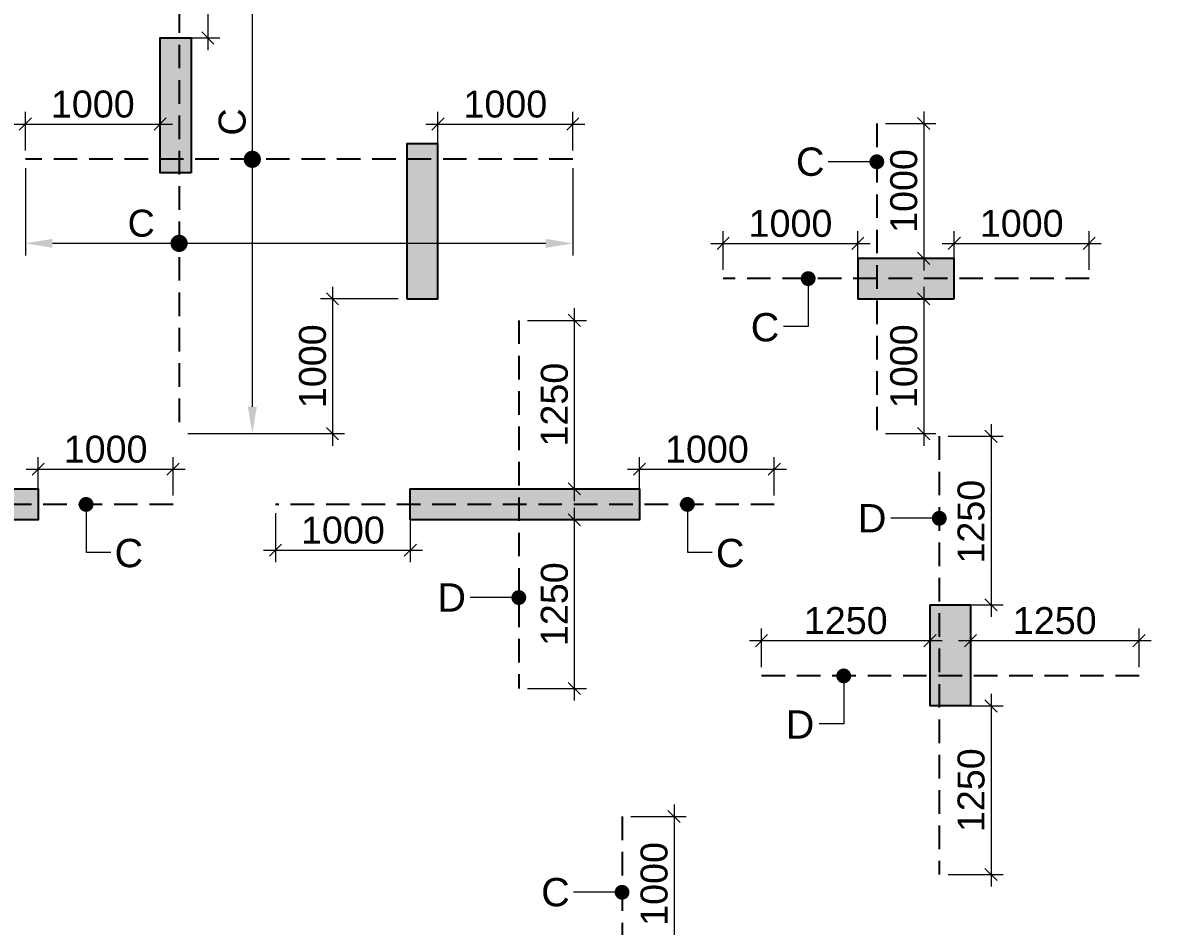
# Model space of a CAD drawing. Header units: millimetres. Extents: x 1123469 to 1883119, y -126924 to 196924.
# Drawn here: x 1520825 to 1529276, y 144511 to 151212 of the extents above; entities that cross this region are included whole.
import ezdxf

# ---------------------------------------------------------------- set-up
doc = ezdxf.new("R2010")
doc.units = ezdxf.units.MM
doc.header["$LTSCALE"] = 500
doc.header["$MEASUREMENT"] = 0
doc.header["$PDMODE"] = 34
doc.linetypes.add('CONTINOUS', pattern=[0])
doc.linetypes.add('HIDDEN', pattern=[0.375, 0.25, -0.125])
doc.layers.get('Defpoints').update_dxf_attribs({"lineweight": 0})
for name, color, linetype, lineweight in [('ARWO', 1, 'Continuous', 18), ('CUT OUT', 1, 'Continuous', 13), ('dim-M', 1, 'Continuous', 15), ('S - SUNK', 251, 'Continuous', 0), ('TOWER COL HATCH', 253, 'Continuous', 20)]:
    doc.layers.add(name, color=color, linetype=linetype, lineweight=lineweight)
for name, color, linetype in [('COL. DIM', 3, 'Continuous'), ('reinf.', 4, 'Continuous'), ('TEXT 1', 1, 'Continuous'), ('TOWER AREA COLUMN.', 6, 'Continuous')]:
    doc.layers.add(name, color=color, linetype=linetype)
doc.styles.add('3mm', font='arial.ttf')
doc.dimstyles.new('PARAMVEER', dxfattribs={"dimtxt": 200, "dimasz": 100, "dimexe": 0, "dimexo": 25, "dimgap": 10, "dimtad": 1, "dimdec": 0, "dimrnd": 5, "dimzin": 0, "dimdsep": 46, "dimtxsty": '3mm', "dimblk": 'OBLIQUE', "dimcen": 0.09, "dimdle": 75, "dimclrd": 1, "dimclre": 1, "dimclrt": 3, "dimadec": 0, "dimazin": 0, "dimtfac": 1, "dimtdec": 0, "dimtmove": 1, "dimatfit": 3, "dimfxl": 100, "dimtolj": 1, "dimtzin": 0, "dimlwd": 18, "dimlwe": 5, "dimarcsym": 0})
doc.dimstyles.new('PARAMVEER BEAM', dxfattribs={"dimtxt": 200, "dimasz": 100, "dimexe": 0, "dimexo": 0, "dimgap": 10, "dimtad": 1, "dimdec": 0, "dimzin": 0, "dimdsep": 46, "dimtxsty": '3mm', "dimblk": 'ARCHTICK', "dimcen": 0.09, "dimdle": 75, "dimclrd": 1, "dimclre": 1, "dimclrt": 3, "dimadec": 0, "dimazin": 0, "dimtfac": 1, "dimtdec": 0, "dimtmove": 1, "dimatfit": 3, "dimfxl": 100, "dimtolj": 1, "dimtzin": 0, "dimlwd": 18, "dimlwe": 5, "dimarcsym": 0})

# ---------------------------------------------------------------- blocks, each defined once
blk = doc.blocks.new('3tgra')
at = {"layer": 'TOWER COL HATCH'}
h = blk.add_hatch(color=253, dxfattribs=at)
h.dxf.hatch_style = 1
h.paths.add_polyline_path([(1383490.6, 87076.6), (1383720.6, 87076.6), (1383720.6, 88076.6), (1383490.6, 88076.6)])
h = blk.add_hatch(color=253, dxfattribs=at)
h.dxf.hatch_style = 1
h.paths.add_polyline_path([(1381890.6, 86141.6), (1381660.6, 86141.6), (1381660.6, 87291.6), (1381890.6, 87291.6)])
h = blk.add_hatch(color=253, dxfattribs=at)
h.dxf.hatch_style = 1
h.paths.add_polyline_path([(1377830.6, 86141.6), (1377830.6, 86441.6), (1378545.6, 86441.6), (1378545.6, 86141.6)])
h = blk.add_hatch(color=253, dxfattribs=at)
h.dxf.hatch_style = 1
h.paths.add_polyline_path([(1381865.6, 84501.6), (1381865.6, 84731.6), (1380165.6, 84731.6), (1380165.6, 84501.6)])
h = blk.add_hatch(color=253, dxfattribs=at)
h.dxf.hatch_style = 1
h.paths.add_polyline_path([(1386325.6, 84501.6), (1386325.6, 84731.6), (1384625.6, 84731.6), (1384625.6, 84501.6)])
h = blk.add_hatch(color=253, dxfattribs=at)
h.dxf.hatch_style = 1
h.paths.add_polyline_path([(1377710.6, 83121.9), (1378010.6, 83121.9), (1378010.6, 83871.9), (1377710.6, 83871.9)])
at = {"layer": 'TOWER AREA COLUMN.', "color": 4}
for points in [[(1383490.6, 87076.6), (1383720.6, 87076.6), (1383720.6, 88076.6), (1383490.6, 88076.6)], [(1381890.6, 86141.6), (1381660.6, 86141.6), (1381660.6, 87291.6), (1381890.6, 87291.6)], [(1377830.6, 86141.6), (1377830.6, 86441.6), (1378545.6, 86441.6), (1378545.6, 86141.6)], [(1381865.6, 84501.6), (1381865.6, 84731.6), (1380165.6, 84731.6), (1380165.6, 84501.6)], [(1386325.6, 84501.6), (1386325.6, 84731.6), (1384625.6, 84731.6), (1384625.6, 84501.6)], [(1377710.6, 83121.9), (1378010.6, 83121.9), (1378010.6, 83871.9), (1377710.6, 83871.9)]]:
    blk.add_lwpolyline(points, close=True, dxfattribs=at)
blk = doc.blocks.new('_Oblique')
at = {"color": 0, "linetype": 'ByBlock', "lineweight": -2}
blk.add_line((-0.5, -0.5), (0.5, 0.5), dxfattribs=at)
blk = doc.blocks.new('*D917')
at = {"layer": 'COL. DIM', "color": 1, "lineweight": 18, "ltscale": 10, "transparency": 16777216}
blk.add_line((1527507.3, 149254.1), (1527507.3, 148074.1), dxfattribs=at)
at = {"layer": 'COL. DIM', "color": 1, "linetype": 'CONTINOUS', "lineweight": 5, "ltscale": 10, "transparency": 16777216}
for p, q in [((1527224.5, 149164.1), (1527597.3, 149164.1)), ((1527224.5, 148164.1), (1527597.3, 148164.1))]:
    blk.add_line(p, q, dxfattribs=at)
at = {"layer": 'Defpoints', "color": 0, "ltscale": 10, "transparency": 16777216}
for p in [(1527159.5, 149164.1), (1527159.5, 148164.1), (1527507.3, 148164.1)]:
    blk.add_point(p, dxfattribs=at)
at = {"layer": 'COL. DIM', "color": 1, "lineweight": 18, "ltscale": 10, "transparency": 16777216, "xscale": 90, "yscale": 90, "zscale": 90}
for p, rotation in [((1527507.3, 149164.1), 90), ((1527507.3, 148164.1), 270)]:
    blk.add_blockref('_Oblique', p, dxfattribs=dict(at, rotation=rotation))
at = {"layer": 'COL. DIM', "color": 3, "ltscale": 10, "transparency": 16777216, "insert": (1527360.2, 148664.1), "char_height": 200, "attachment_point": 5, "rotation": 90, "style": '3mm'}
blk.add_mtext('\\A1;1000', dxfattribs=at)
blk = doc.blocks.new('_ArchTick')
at = {"color": 0, "linetype": 'ByBlock', "const_width": 0.15}
blk.add_lwpolyline([(-0.5, -0.5), (0.5, 0.5)], dxfattribs=at)
blk = doc.blocks.new('*D918')
at = {"layer": 'COL. DIM', "color": 1, "linetype": 'CONTINOUS', "lineweight": 5, "ltscale": 10, "transparency": 16777216}
for p, q in [((1526019.3, 149379.1), (1526019.3, 149665.6)), ((1527019.3, 149379.1), (1527019.3, 149665.6))]:
    blk.add_line(p, q, dxfattribs=at)
at = {"layer": 'COL. DIM', "color": 1, "lineweight": 18, "ltscale": 10, "transparency": 16777216}
blk.add_line((1525929.3, 149575.6), (1527109.3, 149575.6), dxfattribs=at)
at = {"layer": 'Defpoints', "color": 0, "ltscale": 10, "transparency": 16777216}
for p in [(1527019.3, 149575.6), (1526019.3, 149314.1), (1527019.3, 149314.1)]:
    blk.add_point(p, dxfattribs=at)
at = {"layer": 'COL. DIM', "color": 1, "lineweight": 18, "ltscale": 10, "transparency": 16777216, "xscale": 90, "yscale": 90, "zscale": 90, "rotation": 180}
blk.add_blockref('_Oblique', (1526019.3, 149575.6), dxfattribs=at)
at = {"layer": 'COL. DIM', "color": 1, "lineweight": 18, "ltscale": 10, "transparency": 16777216, "xscale": 90, "yscale": 90, "zscale": 90}
blk.add_blockref('_Oblique', (1527019.3, 149575.6), dxfattribs=at)
at = {"layer": 'COL. DIM', "color": 3, "ltscale": 10, "transparency": 16777216, "insert": (1526519.3, 149722.7), "char_height": 200, "attachment_point": 5, "style": '3mm'}
blk.add_mtext('\\A1;1000', dxfattribs=at)
blk = doc.blocks.new('*D919')
at = {"layer": 'COL. DIM', "color": 1, "lineweight": 18, "ltscale": 10, "transparency": 16777216}
blk.add_line((1527507.3, 150554.1), (1527507.3, 149374.1), dxfattribs=at)
at = {"layer": 'COL. DIM', "color": 1, "linetype": 'CONTINOUS', "lineweight": 5, "ltscale": 10, "transparency": 16777216}
for p, q in [((1527224.5, 150464.1), (1527597.3, 150464.1)), ((1527224.5, 149464.1), (1527597.3, 149464.1))]:
    blk.add_line(p, q, dxfattribs=at)
at = {"layer": 'Defpoints', "color": 0, "ltscale": 10, "transparency": 16777216}
for p in [(1527159.5, 150464.1), (1527159.5, 149464.1), (1527507.3, 149464.1)]:
    blk.add_point(p, dxfattribs=at)
at = {"layer": 'COL. DIM', "color": 1, "lineweight": 18, "ltscale": 10, "transparency": 16777216, "xscale": 90, "yscale": 90, "zscale": 90}
for p, rotation in [((1527507.3, 150464.1), 90), ((1527507.3, 149464.1), 270)]:
    blk.add_blockref('_Oblique', p, dxfattribs=dict(at, rotation=rotation))
at = {"layer": 'COL. DIM', "color": 3, "ltscale": 10, "transparency": 16777216, "insert": (1527360.2, 149964.1), "char_height": 200, "attachment_point": 5, "rotation": 90, "style": '3mm'}
blk.add_mtext('\\A1;1000', dxfattribs=at)
blk = doc.blocks.new('*D920')
at = {"layer": 'COL. DIM', "color": 1, "linetype": 'CONTINOUS', "lineweight": 5, "ltscale": 10, "transparency": 16777216}
for p, q in [((1527734.3, 149379.1), (1527734.3, 149665.6)), ((1528734.3, 149379.1), (1528734.3, 149665.6))]:
    blk.add_line(p, q, dxfattribs=at)
at = {"layer": 'COL. DIM', "color": 1, "lineweight": 18, "ltscale": 10, "transparency": 16777216}
blk.add_line((1527644.3, 149575.6), (1528824.3, 149575.6), dxfattribs=at)
at = {"layer": 'Defpoints', "color": 0, "ltscale": 10, "transparency": 16777216}
for p in [(1528734.3, 149575.6), (1527734.3, 149314.1), (1528734.3, 149314.1)]:
    blk.add_point(p, dxfattribs=at)
at = {"layer": 'COL. DIM', "color": 1, "lineweight": 18, "ltscale": 10, "transparency": 16777216, "xscale": 90, "yscale": 90, "zscale": 90, "rotation": 180}
blk.add_blockref('_Oblique', (1527734.3, 149575.6), dxfattribs=at)
at = {"layer": 'COL. DIM', "color": 1, "lineweight": 18, "ltscale": 10, "transparency": 16777216, "xscale": 90, "yscale": 90, "zscale": 90}
blk.add_blockref('_Oblique', (1528734.3, 149575.6), dxfattribs=at)
at = {"layer": 'COL. DIM', "color": 3, "ltscale": 10, "transparency": 16777216, "insert": (1528234.3, 149722.7), "char_height": 200, "attachment_point": 5, "style": '3mm'}
blk.add_mtext('\\A1;1000', dxfattribs=at)
blk = doc.blocks.new('*D921')
at = {"layer": 'COL. DIM', "color": 1, "lineweight": 18, "ltscale": 10, "transparency": 16777216}
blk.add_line((1523122.1, 149254.1), (1523122.1, 148074.1), dxfattribs=at)
at = {"layer": 'COL. DIM', "color": 1, "linetype": 'CONTINOUS', "lineweight": 5, "ltscale": 10, "transparency": 16777216}
for p, q in [((1523609.3, 149164.1), (1523032.1, 149164.1)), ((1522049.5, 148164.1), (1523212.1, 148164.1))]:
    blk.add_line(p, q, dxfattribs=at)
at = {"layer": 'Defpoints', "color": 0, "ltscale": 10, "transparency": 16777216}
for p in [(1523674.3, 149164.1), (1521984.5, 148164.1), (1523122.1, 148164.1)]:
    blk.add_point(p, dxfattribs=at)
at = {"layer": 'COL. DIM', "color": 1, "lineweight": 18, "ltscale": 10, "transparency": 16777216, "xscale": 90, "yscale": 90, "zscale": 90}
for p, rotation in [((1523122.1, 149164.1), 90), ((1523122.1, 148164.1), 270)]:
    blk.add_blockref('_Oblique', p, dxfattribs=dict(at, rotation=rotation))
at = {"layer": 'COL. DIM', "color": 3, "ltscale": 10, "transparency": 16777216, "insert": (1522975, 148664.1), "char_height": 200, "attachment_point": 5, "rotation": 90, "style": '3mm'}
blk.add_mtext('\\A1;1000', dxfattribs=at)
blk = doc.blocks.new('*D922')
at = {"layer": 'COL. DIM', "color": 1, "linetype": 'CONTINOUS', "lineweight": 5, "ltscale": 10, "transparency": 16777216}
for p, q in [((1520844.3, 150263.9), (1520844.3, 150550.5)), ((1521844.3, 150263.9), (1521844.3, 150550.5))]:
    blk.add_line(p, q, dxfattribs=at)
at = {"layer": 'COL. DIM', "color": 1, "lineweight": 18, "ltscale": 10, "transparency": 16777216}
blk.add_line((1520754.3, 150460.5), (1521934.3, 150460.5), dxfattribs=at)
at = {"layer": 'Defpoints', "color": 0, "ltscale": 10, "transparency": 16777216}
for p in [(1521844.3, 150460.5), (1520844.3, 150198.9), (1521844.3, 150198.9)]:
    blk.add_point(p, dxfattribs=at)
at = {"layer": 'COL. DIM', "color": 1, "lineweight": 18, "ltscale": 10, "transparency": 16777216, "xscale": 90, "yscale": 90, "zscale": 90, "rotation": 180}
blk.add_blockref('_Oblique', (1520844.3, 150460.5), dxfattribs=at)
at = {"layer": 'COL. DIM', "color": 1, "lineweight": 18, "ltscale": 10, "transparency": 16777216, "xscale": 90, "yscale": 90, "zscale": 90}
blk.add_blockref('_Oblique', (1521844.3, 150460.5), dxfattribs=at)
at = {"layer": 'COL. DIM', "color": 3, "ltscale": 10, "transparency": 16777216, "insert": (1521344.3, 150607.6), "char_height": 200, "attachment_point": 5, "style": '3mm'}
blk.add_mtext('\\A1;1000', dxfattribs=at)
blk = doc.blocks.new('*D923')
at = {"layer": 'COL. DIM', "color": 1, "lineweight": 18, "ltscale": 10, "transparency": 16777216}
blk.add_line((1522196.9, 152189.1), (1522196.9, 151009.1), dxfattribs=at)
at = {"layer": 'COL. DIM', "color": 1, "linetype": 'CONTINOUS', "lineweight": 5, "ltscale": 10, "transparency": 16777216}
for p, q in [((1522049.5, 152099.1), (1522286.9, 152099.1)), ((1522049.5, 151099.1), (1522286.9, 151099.1))]:
    blk.add_line(p, q, dxfattribs=at)
at = {"layer": 'Defpoints', "color": 0, "ltscale": 10, "transparency": 16777216}
for p in [(1521984.5, 152099.1), (1521984.5, 151099.1), (1522196.9, 151099.1)]:
    blk.add_point(p, dxfattribs=at)
at = {"layer": 'COL. DIM', "color": 1, "lineweight": 18, "ltscale": 10, "transparency": 16777216, "xscale": 90, "yscale": 90, "zscale": 90}
for p, rotation in [((1522196.9, 152099.1), 90), ((1522196.9, 151099.1), 270)]:
    blk.add_blockref('_Oblique', p, dxfattribs=dict(at, rotation=rotation))
at = {"layer": 'COL. DIM', "color": 3, "ltscale": 10, "transparency": 16777216, "insert": (1522049.8, 151664.9), "char_height": 200, "attachment_point": 5, "rotation": 90, "style": '3mm'}
blk.add_mtext('\\A1;1000', dxfattribs=at)
blk = doc.blocks.new('*D924')
at = {"layer": 'COL. DIM', "color": 1, "linetype": 'CONTINOUS', "lineweight": 5, "ltscale": 10, "transparency": 16777216}
for p, q in [((1523904.3, 150263.9), (1523904.3, 150550.5)), ((1524904.3, 150263.9), (1524904.3, 150550.5))]:
    blk.add_line(p, q, dxfattribs=at)
at = {"layer": 'COL. DIM', "color": 1, "lineweight": 18, "ltscale": 10, "transparency": 16777216}
blk.add_line((1523814.3, 150460.5), (1524994.3, 150460.5), dxfattribs=at)
at = {"layer": 'Defpoints', "color": 0, "ltscale": 10, "transparency": 16777216}
for p in [(1524904.3, 150460.5), (1523904.3, 150198.9), (1524904.3, 150198.9)]:
    blk.add_point(p, dxfattribs=at)
at = {"layer": 'COL. DIM', "color": 1, "lineweight": 18, "ltscale": 10, "transparency": 16777216, "xscale": 90, "yscale": 90, "zscale": 90, "rotation": 180}
blk.add_blockref('_Oblique', (1523904.3, 150460.5), dxfattribs=at)
at = {"layer": 'COL. DIM', "color": 1, "lineweight": 18, "ltscale": 10, "transparency": 16777216, "xscale": 90, "yscale": 90, "zscale": 90}
blk.add_blockref('_Oblique', (1524904.3, 150460.5), dxfattribs=at)
at = {"layer": 'COL. DIM', "color": 3, "ltscale": 10, "transparency": 16777216, "insert": (1524404.3, 150607.6), "char_height": 200, "attachment_point": 5, "style": '3mm'}
blk.add_mtext('\\A1;1000', dxfattribs=at)
blk = doc.blocks.new('*D925')
at = {"layer": 'COL. DIM', "color": 1, "linetype": 'CONTINOUS', "lineweight": 5, "ltscale": 10, "transparency": 16777216}
for p, q in [((1520844.3, 150133.9), (1520844.3, 149485.5)), ((1524904.3, 150133.9), (1524904.3, 149485.5))]:
    blk.add_line(p, q, dxfattribs=at)
at = {"layer": 'COL. DIM', "color": 1, "lineweight": 18, "ltscale": 10, "transparency": 16777216}
blk.add_line((1524704.3, 149575.5), (1521044.3, 149575.5), dxfattribs=at)
at = {"layer": 'COL. DIM', "color": 1, "ltscale": 10, "transparency": 16777216}
for points in [[(1521044.3, 149608.8), (1521044.3, 149542.1), (1520844.3, 149575.5)], [(1524704.3, 149608.8), (1524704.3, 149542.1), (1524904.3, 149575.5)]]:
    blk.add_solid(points, dxfattribs=at)
at = {"layer": 'Defpoints', "color": 0, "ltscale": 10, "transparency": 16777216}
for p in [(1520844.3, 150198.9), (1524904.3, 150198.9), (1520844.3, 149575.5)]:
    blk.add_point(p, dxfattribs=at)
at = {"layer": 'COL. DIM', "color": 3, "ltscale": 10, "transparency": 16777216, "insert": (1521703.1, 149723.9), "char_height": 200, "attachment_point": 5, "style": '3mm'}
blk.add_mtext('\\A1;C', dxfattribs=at)
blk = doc.blocks.new('*D926')
at = {"layer": 'COL. DIM', "color": 1, "linetype": 'CONTINOUS', "lineweight": 5, "ltscale": 10, "transparency": 16777216}
for p, q in [((1522049.5, 152099.1), (1522617.4, 152099.1)), ((1522049.5, 148164.1), (1522617.4, 148164.1))]:
    blk.add_line(p, q, dxfattribs=at)
at = {"layer": 'COL. DIM', "color": 1, "lineweight": 18, "ltscale": 10, "transparency": 16777216}
blk.add_line((1522527.4, 151899.1), (1522527.4, 148364.1), dxfattribs=at)
at = {"layer": 'COL. DIM', "color": 1, "ltscale": 10, "transparency": 16777216}
for points in [[(1522494.1, 151899.1), (1522560.7, 151899.1), (1522527.4, 152099.1)], [(1522494.1, 148364.1), (1522560.7, 148364.1), (1522527.4, 148164.1)]]:
    blk.add_solid(points, dxfattribs=at)
at = {"layer": 'Defpoints', "color": 0, "ltscale": 10, "transparency": 16777216}
for p in [(1521984.5, 152099.1), (1521984.5, 148164.1), (1522527.4, 148164.1)]:
    blk.add_point(p, dxfattribs=at)
at = {"layer": 'COL. DIM', "color": 3, "ltscale": 10, "transparency": 16777216, "insert": (1522379, 150475.4), "char_height": 200, "attachment_point": 5, "rotation": 90, "style": '3mm'}
blk.add_mtext('\\A1;C', dxfattribs=at)
blk = doc.blocks.new('*D928')
at = {"layer": 'COL. DIM', "color": 1, "linetype": 'CONTINOUS', "lineweight": 5, "ltscale": 10, "transparency": 16777216}
for p, q in [((1520939.3, 147704.1), (1520939.3, 147990.6)), ((1521939.3, 147704.1), (1521939.3, 147990.6))]:
    blk.add_line(p, q, dxfattribs=at)
at = {"layer": 'COL. DIM', "color": 1, "lineweight": 18, "ltscale": 10, "transparency": 16777216}
blk.add_line((1520849.3, 147900.6), (1522029.3, 147900.6), dxfattribs=at)
at = {"layer": 'Defpoints', "color": 0, "ltscale": 10, "transparency": 16777216}
for p in [(1521939.3, 147900.6), (1520939.3, 147639.1), (1521939.3, 147639.1)]:
    blk.add_point(p, dxfattribs=at)
at = {"layer": 'COL. DIM', "color": 1, "lineweight": 18, "ltscale": 10, "transparency": 16777216, "xscale": 90, "yscale": 90, "zscale": 90, "rotation": 180}
blk.add_blockref('_Oblique', (1520939.3, 147900.6), dxfattribs=at)
at = {"layer": 'COL. DIM', "color": 1, "lineweight": 18, "ltscale": 10, "transparency": 16777216, "xscale": 90, "yscale": 90, "zscale": 90}
blk.add_blockref('_Oblique', (1521939.3, 147900.6), dxfattribs=at)
at = {"layer": 'COL. DIM', "color": 3, "ltscale": 10, "transparency": 16777216, "insert": (1521439.3, 148047.7), "char_height": 200, "attachment_point": 5, "style": '3mm'}
blk.add_mtext('\\A1;1000', dxfattribs=at)
blk = doc.blocks.new('*D931')
at = {"layer": 'COL. DIM', "color": 1, "lineweight": 18, "ltscale": 10, "transparency": 16777216}
blk.add_line((1524915.8, 147614.1), (1524915.8, 146184.1), dxfattribs=at)
at = {"layer": 'COL. DIM', "color": 1, "linetype": 'CONTINOUS', "lineweight": 5, "ltscale": 10, "transparency": 16777216}
for p, q in [((1524569.1, 147524.1), (1525005.8, 147524.1)), ((1524569.1, 146274.1), (1525005.8, 146274.1))]:
    blk.add_line(p, q, dxfattribs=at)
at = {"layer": 'Defpoints', "color": 0, "ltscale": 10, "transparency": 16777216}
for p in [(1524504.1, 147524.1), (1524504.1, 146274.1), (1524915.8, 146274.1)]:
    blk.add_point(p, dxfattribs=at)
at = {"layer": 'COL. DIM', "color": 1, "lineweight": 18, "ltscale": 10, "transparency": 16777216, "xscale": 90, "yscale": 90, "zscale": 90}
for p, rotation in [((1524915.8, 147524.1), 90), ((1524915.8, 146274.1), 270)]:
    blk.add_blockref('_Oblique', p, dxfattribs=dict(at, rotation=rotation))
at = {"layer": 'COL. DIM', "color": 3, "ltscale": 10, "transparency": 16777216, "insert": (1524768.7, 146899.1), "char_height": 200, "attachment_point": 5, "rotation": 90, "style": '3mm'}
blk.add_mtext('\\A1;1250', dxfattribs=at)
blk = doc.blocks.new('*D932')
at = {"layer": 'COL. DIM', "color": 1, "linetype": 'CONTINOUS', "lineweight": 5, "ltscale": 10, "transparency": 16777216}
for p, q in [((1525399.3, 147704.1), (1525399.3, 147990.6)), ((1526399.3, 147704.1), (1526399.3, 147990.6))]:
    blk.add_line(p, q, dxfattribs=at)
at = {"layer": 'COL. DIM', "color": 1, "lineweight": 18, "ltscale": 10, "transparency": 16777216}
blk.add_line((1525309.3, 147900.6), (1526489.3, 147900.6), dxfattribs=at)
at = {"layer": 'Defpoints', "color": 0, "ltscale": 10, "transparency": 16777216}
for p in [(1526399.3, 147900.6), (1525399.3, 147639.1), (1526399.3, 147639.1)]:
    blk.add_point(p, dxfattribs=at)
at = {"layer": 'COL. DIM', "color": 1, "lineweight": 18, "ltscale": 10, "transparency": 16777216, "xscale": 90, "yscale": 90, "zscale": 90, "rotation": 180}
blk.add_blockref('_Oblique', (1525399.3, 147900.6), dxfattribs=at)
at = {"layer": 'COL. DIM', "color": 1, "lineweight": 18, "ltscale": 10, "transparency": 16777216, "xscale": 90, "yscale": 90, "zscale": 90}
blk.add_blockref('_Oblique', (1526399.3, 147900.6), dxfattribs=at)
at = {"layer": 'COL. DIM', "color": 3, "ltscale": 10, "transparency": 16777216, "insert": (1525899.3, 148047.7), "char_height": 200, "attachment_point": 5, "style": '3mm'}
blk.add_mtext('\\A1;1000', dxfattribs=at)
blk = doc.blocks.new('*D933')
at = {"layer": 'COL. DIM', "color": 1, "linetype": 'CONTINOUS', "lineweight": 5, "ltscale": 10, "transparency": 16777216}
for p, q in [((1522699.3, 147574.1), (1522699.3, 147210.4)), ((1523699.3, 147574.1), (1523699.3, 147210.4))]:
    blk.add_line(p, q, dxfattribs=at)
at = {"layer": 'COL. DIM', "color": 1, "lineweight": 18, "ltscale": 10, "transparency": 16777216}
blk.add_line((1522609.3, 147300.4), (1523789.3, 147300.4), dxfattribs=at)
at = {"layer": 'Defpoints', "color": 0, "ltscale": 10, "transparency": 16777216}
for p in [(1522699.3, 147639.1), (1523699.3, 147639.1), (1523699.3, 147300.4)]:
    blk.add_point(p, dxfattribs=at)
at = {"layer": 'COL. DIM', "color": 1, "lineweight": 18, "ltscale": 10, "transparency": 16777216, "xscale": 90, "yscale": 90, "zscale": 90, "rotation": 180}
blk.add_blockref('_Oblique', (1522699.3, 147300.4), dxfattribs=at)
at = {"layer": 'COL. DIM', "color": 1, "lineweight": 18, "ltscale": 10, "transparency": 16777216, "xscale": 90, "yscale": 90, "zscale": 90}
blk.add_blockref('_Oblique', (1523699.3, 147300.4), dxfattribs=at)
at = {"layer": 'COL. DIM', "color": 3, "ltscale": 10, "transparency": 16777216, "insert": (1523199.3, 147447.6), "char_height": 200, "attachment_point": 5, "style": '3mm'}
blk.add_mtext('\\A1;1000', dxfattribs=at)
blk = doc.blocks.new('*D934')
at = {"layer": 'COL. DIM', "color": 1, "lineweight": 18, "ltscale": 10, "transparency": 16777216}
blk.add_line((1524915.8, 149094.1), (1524915.8, 147664.1), dxfattribs=at)
at = {"layer": 'COL. DIM', "color": 1, "linetype": 'CONTINOUS', "lineweight": 5, "ltscale": 10, "transparency": 16777216}
for p, q in [((1524569.1, 149004.1), (1525005.8, 149004.1)), ((1524569.1, 147754.1), (1525005.8, 147754.1))]:
    blk.add_line(p, q, dxfattribs=at)
at = {"layer": 'Defpoints', "color": 0, "ltscale": 10, "transparency": 16777216}
for p in [(1524504.1, 149004.1), (1524504.1, 147754.1), (1524915.8, 147754.1)]:
    blk.add_point(p, dxfattribs=at)
at = {"layer": 'COL. DIM', "color": 1, "lineweight": 18, "ltscale": 10, "transparency": 16777216, "xscale": 90, "yscale": 90, "zscale": 90}
for p, rotation in [((1524915.8, 149004.1), 90), ((1524915.8, 147754.1), 270)]:
    blk.add_blockref('_Oblique', p, dxfattribs=dict(at, rotation=rotation))
at = {"layer": 'COL. DIM', "color": 3, "ltscale": 10, "transparency": 16777216, "insert": (1524768.7, 148379.1), "char_height": 200, "attachment_point": 5, "rotation": 90, "style": '3mm'}
blk.add_mtext('\\A1;1250', dxfattribs=at)
blk = doc.blocks.new('*D990')
at = {"layer": 'COL. DIM', "color": 1, "lineweight": 18, "ltscale": 10, "transparency": 16777216}
blk.add_line((1525655.6, 145414.2), (1525655.6, 144234.2), dxfattribs=at)
at = {"layer": 'COL. DIM', "color": 1, "linetype": 'CONTINOUS', "lineweight": 5, "ltscale": 10, "transparency": 16777216}
for p, q in [((1525334.9, 145324.2), (1525745.6, 145324.2)), ((1525334.9, 144324.2), (1525745.6, 144324.2))]:
    blk.add_line(p, q, dxfattribs=at)
at = {"layer": 'Defpoints', "color": 0, "ltscale": 10, "transparency": 16777216}
for p in [(1525269.9, 145324.2), (1525269.9, 144324.2), (1525655.6, 144324.2)]:
    blk.add_point(p, dxfattribs=at)
at = {"layer": 'COL. DIM', "color": 1, "lineweight": 18, "ltscale": 10, "transparency": 16777216, "xscale": 90, "yscale": 90, "zscale": 90}
for p, rotation in [((1525655.6, 145324.2), 90), ((1525655.6, 144324.2), 270)]:
    blk.add_blockref('_Oblique', p, dxfattribs=dict(at, rotation=rotation))
at = {"layer": 'COL. DIM', "color": 3, "ltscale": 10, "transparency": 16777216, "insert": (1525508.4, 144824.2), "char_height": 200, "attachment_point": 5, "rotation": 90, "style": '3mm'}
blk.add_mtext('\\A1;1000', dxfattribs=at)
blk = doc.blocks.new('*D991')
at = {"layer": 'COL. DIM', "color": 1, "lineweight": 18, "ltscale": 10, "transparency": 16777216}
blk.add_line((1528006.7, 146234.4), (1528006.7, 144804.4), dxfattribs=at)
at = {"layer": 'COL. DIM', "color": 1, "linetype": 'CONTINOUS', "lineweight": 5, "ltscale": 10, "transparency": 16777216}
for p, q in [((1527688, 146144.4), (1528096.7, 146144.4)), ((1527688, 144894.4), (1528096.7, 144894.4))]:
    blk.add_line(p, q, dxfattribs=at)
at = {"layer": 'Defpoints', "color": 0, "ltscale": 10, "transparency": 16777216}
for p in [(1527623, 146144.4), (1527623, 144894.4), (1528006.7, 144894.4)]:
    blk.add_point(p, dxfattribs=at)
at = {"layer": 'COL. DIM', "color": 1, "lineweight": 18, "ltscale": 10, "transparency": 16777216, "xscale": 90, "yscale": 90, "zscale": 90}
for p, rotation in [((1528006.7, 146144.4), 90), ((1528006.7, 144894.4), 270)]:
    blk.add_blockref('_Oblique', p, dxfattribs=dict(at, rotation=rotation))
at = {"layer": 'COL. DIM', "color": 3, "ltscale": 10, "transparency": 16777216, "insert": (1527859.6, 145519.4), "char_height": 200, "attachment_point": 5, "rotation": 90, "style": '3mm'}
blk.add_mtext('\\A1;1250', dxfattribs=at)
blk = doc.blocks.new('*D992')
at = {"layer": 'COL. DIM', "color": 1, "linetype": 'CONTINOUS', "lineweight": 5, "ltscale": 10, "transparency": 16777216}
for p, q in [((1526304.2, 146432.3), (1526304.2, 146718.8)), ((1527554.2, 146432.3), (1527554.2, 146718.8))]:
    blk.add_line(p, q, dxfattribs=at)
at = {"layer": 'COL. DIM', "color": 1, "lineweight": 18, "ltscale": 10, "transparency": 16777216}
blk.add_line((1526214.2, 146628.8), (1527644.2, 146628.8), dxfattribs=at)
at = {"layer": 'Defpoints', "color": 0, "ltscale": 10, "transparency": 16777216}
for p in [(1527554.2, 146628.8), (1526304.2, 146367.3), (1527554.2, 146367.3)]:
    blk.add_point(p, dxfattribs=at)
at = {"layer": 'COL. DIM', "color": 1, "lineweight": 18, "ltscale": 10, "transparency": 16777216, "xscale": 90, "yscale": 90, "zscale": 90, "rotation": 180}
blk.add_blockref('_Oblique', (1526304.2, 146628.8), dxfattribs=at)
at = {"layer": 'COL. DIM', "color": 1, "lineweight": 18, "ltscale": 10, "transparency": 16777216, "xscale": 90, "yscale": 90, "zscale": 90}
blk.add_blockref('_Oblique', (1527554.2, 146628.8), dxfattribs=at)
at = {"layer": 'COL. DIM', "color": 3, "ltscale": 10, "transparency": 16777216, "insert": (1526929.2, 146775.9), "char_height": 200, "attachment_point": 5, "style": '3mm'}
blk.add_mtext('\\A1;1250', dxfattribs=at)
blk = doc.blocks.new('*D993')
at = {"layer": 'COL. DIM', "color": 1, "lineweight": 18, "ltscale": 10, "transparency": 16777216}
blk.add_line((1528006.7, 148234.4), (1528006.7, 146804.4), dxfattribs=at)
at = {"layer": 'COL. DIM', "color": 1, "linetype": 'CONTINOUS', "lineweight": 5, "ltscale": 10, "transparency": 16777216}
for p, q in [((1527688, 148144.4), (1528096.7, 148144.4)), ((1527688, 146894.4), (1528096.7, 146894.4))]:
    blk.add_line(p, q, dxfattribs=at)
at = {"layer": 'Defpoints', "color": 0, "ltscale": 10, "transparency": 16777216}
for p in [(1527623, 148144.4), (1527623, 146894.4), (1528006.7, 146894.4)]:
    blk.add_point(p, dxfattribs=at)
at = {"layer": 'COL. DIM', "color": 1, "lineweight": 18, "ltscale": 10, "transparency": 16777216, "xscale": 90, "yscale": 90, "zscale": 90}
for p, rotation in [((1528006.7, 148144.4), 90), ((1528006.7, 146894.4), 270)]:
    blk.add_blockref('_Oblique', p, dxfattribs=dict(at, rotation=rotation))
at = {"layer": 'COL. DIM', "color": 3, "ltscale": 10, "transparency": 16777216, "insert": (1527859.6, 147511.1), "char_height": 200, "attachment_point": 5, "rotation": 90, "style": '3mm'}
blk.add_mtext('\\A1;1250', dxfattribs=at)
blk = doc.blocks.new('*D994')
at = {"layer": 'COL. DIM', "color": 1, "linetype": 'CONTINOUS', "lineweight": 5, "ltscale": 10, "transparency": 16777216}
for p, q in [((1527854.2, 146432.3), (1527854.2, 146718.8)), ((1529104.2, 146432.3), (1529104.2, 146718.8))]:
    blk.add_line(p, q, dxfattribs=at)
at = {"layer": 'COL. DIM', "color": 1, "lineweight": 18, "ltscale": 10, "transparency": 16777216}
blk.add_line((1527764.2, 146628.8), (1529194.2, 146628.8), dxfattribs=at)
at = {"layer": 'Defpoints', "color": 0, "ltscale": 10, "transparency": 16777216}
for p in [(1529104.2, 146628.8), (1527854.2, 146367.3), (1529104.2, 146367.3)]:
    blk.add_point(p, dxfattribs=at)
at = {"layer": 'COL. DIM', "color": 1, "lineweight": 18, "ltscale": 10, "transparency": 16777216, "xscale": 90, "yscale": 90, "zscale": 90, "rotation": 180}
blk.add_blockref('_Oblique', (1527854.2, 146628.8), dxfattribs=at)
at = {"layer": 'COL. DIM', "color": 1, "lineweight": 18, "ltscale": 10, "transparency": 16777216, "xscale": 90, "yscale": 90, "zscale": 90}
blk.add_blockref('_Oblique', (1529104.2, 146628.8), dxfattribs=at)
at = {"layer": 'COL. DIM', "color": 3, "ltscale": 10, "transparency": 16777216, "insert": (1528479.2, 146775.9), "char_height": 200, "attachment_point": 5, "style": '3mm'}
blk.add_mtext('\\A1;1250', dxfattribs=at)
blk = doc.blocks.new('*D2625')
at = {"layer": 'COL. DIM', "color": 1, "lineweight": 18, "ltscale": 10, "transparency": 16777216}
blk.add_line((1725455.6, 141997.5), (1725455.6, 141517.5), dxfattribs=at)
at = {"layer": 'COL. DIM', "color": 1, "linetype": 'CONTINOUS', "lineweight": 5, "ltscale": 10, "transparency": 16777216}
for p, q in [((1725012.2, 141907.5), (1725545.6, 141907.5)), ((1724393.3, 141607.5), (1725545.6, 141607.5))]:
    blk.add_line(p, q, dxfattribs=at)
at = {"layer": 'Defpoints', "color": 0, "ltscale": 10, "transparency": 16777216}
for p in [(1358872.1, 158914.1), (1431760.6, 158914.1), (1724947.2, 141907.5), (1724328.3, 141607.5), (1725455.6, 141607.5), (1442850.6, 126979.3)]:
    blk.add_point(p, dxfattribs=at)
at = {"layer": 'S - SUNK', "color": 1, "lineweight": 18, "ltscale": 10, "transparency": 16777216}
blk.add_line((1358872.1, 126904.3), (1358872.1, 158989.1), dxfattribs=at)
at = {"layer": 'S - SUNK', "color": 1, "lineweight": 5, "ltscale": 10, "transparency": 16777216}
for p, q in [((1358872.3, 158914.1), (1358872.1, 158914.1)), ((1358872.3, 126979.3), (1358872.1, 126979.3))]:
    blk.add_line(p, q, dxfattribs=at)
at = {"layer": 'COL. DIM', "color": 1, "lineweight": 18, "ltscale": 10, "transparency": 16777216, "xscale": 90, "yscale": 90, "zscale": 90}
for p, rotation in [((1725455.6, 141907.5), 90), ((1725455.6, 141607.5), 270)]:
    blk.add_blockref('_Oblique', p, dxfattribs=dict(at, rotation=rotation))
at = {"layer": 'S - SUNK', "color": 1, "lineweight": 18, "ltscale": 10, "transparency": 16777216, "xscale": 100, "yscale": 100, "zscale": 100}
for p, rotation in [((1358872.1, 158914.1), 90), ((1358872.1, 126979.3), 270)]:
    blk.add_blockref('_Oblique', p, dxfattribs=dict(at, rotation=rotation))
at = {"layer": 'COL. DIM', "color": 3, "ltscale": 10, "transparency": 16777216, "insert": (1725308.4, 141757.5), "char_height": 200, "attachment_point": 5, "rotation": 90, "style": '3mm'}
blk.add_mtext('\\A1;300', dxfattribs=at)
at = {"layer": 'S - SUNK', "color": 3, "ltscale": 10, "transparency": 16777216, "insert": (1358759.9, 142946.7), "char_height": 200, "attachment_point": 5, "rotation": 90, "style": '3mm'}
blk.add_mtext('\\A1;31935', dxfattribs=at)
blk = doc.blocks.new('*D3556')
at = {"layer": 'COL. DIM', "color": 1, "lineweight": 18, "ltscale": 10, "transparency": 16777216}
blk.add_line((1817173.9, 134747.8), (1817173.9, 133597.8), dxfattribs=at)
at = {"layer": 'COL. DIM', "color": 1, "linetype": 'CONTINOUS', "lineweight": 5, "ltscale": 10, "transparency": 16777216}
for p, q in [((1817863.7, 134657.8), (1817083.9, 134657.8)), ((1816402.2, 133687.8), (1817263.9, 133687.8))]:
    blk.add_line(p, q, dxfattribs=at)
at = {"layer": 'Defpoints', "color": 0, "ltscale": 10, "transparency": 16777216}
for p in [(1417087.7, 156599.2), (1417240.6, 156599.2), (1417240.6, 155194.2), (1817928.7, 134657.8), (1816337.2, 133687.8), (1817173.9, 133687.8)]:
    blk.add_point(p, dxfattribs=at)
at = {"layer": 'S - SUNK', "color": 1, "lineweight": 18, "ltscale": 10, "transparency": 16777216}
blk.add_line((1417087.7, 155119.2), (1417087.7, 156674.2), dxfattribs=at)
at = {"layer": 'S - SUNK', "color": 1, "lineweight": 5, "ltscale": 10, "transparency": 16777216}
for p, q in [((1417087.8, 156599.2), (1417087.7, 156599.2)), ((1417087.8, 155194.2), (1417087.7, 155194.2))]:
    blk.add_line(p, q, dxfattribs=at)
at = {"layer": 'COL. DIM', "color": 1, "lineweight": 18, "ltscale": 10, "transparency": 16777216, "xscale": 90, "yscale": 90, "zscale": 90}
for p, rotation in [((1817173.9, 134657.8), 90), ((1817173.9, 133687.8), 270)]:
    blk.add_blockref('_Oblique', p, dxfattribs=dict(at, rotation=rotation))
at = {"layer": 'S - SUNK', "color": 1, "lineweight": 18, "ltscale": 10, "transparency": 16777216, "xscale": 100, "yscale": 100, "zscale": 100}
for p, rotation in [((1417087.7, 156599.2), 90), ((1417087.7, 155194.2), 270)]:
    blk.add_blockref('_Oblique', p, dxfattribs=dict(at, rotation=rotation))
at = {"layer": 'COL. DIM', "color": 3, "ltscale": 10, "transparency": 16777216, "insert": (1817026.8, 134172.8), "char_height": 200, "attachment_point": 5, "rotation": 90, "style": '3mm'}
blk.add_mtext('\\A1;970', dxfattribs=at)
at = {"layer": 'S - SUNK', "color": 3, "ltscale": 10, "transparency": 16777216, "insert": (1416975.6, 155896.7), "char_height": 200, "attachment_point": 5, "rotation": 90, "style": '3mm'}
blk.add_mtext('\\A1;1405', dxfattribs=at)

msp = doc.modelspace()

# ---------------------------------------------------------------- linework, layer by layer
at = {"layer": 'dim-M', "color": 4, "ltscale": 10, "const_width": 63.8}
for points in [[(1522559.3, 150198.9, -1), (1522495.5, 150198.9, -1)], [(1522016.4, 149575.5, -1), (1521952.6, 149575.5, -1)]]:
    msp.add_lwpolyline(points, format="xyb", close=True, dxfattribs=at)
at = {"layer": 'reinf.', "color": 4, "linetype": 'HIDDEN', "ltscale": 1.4}
for p, q in [((1521984.5, 152099.1), (1521984.5, 148164.1)), ((1527159.5, 150464.1), (1527159.5, 148164.1)), ((1524904.3, 150198.9), (1520844.3, 150198.9)), ((1528734.3, 149314.1), (1526019.3, 149314.1)), ((1524504.1, 149004.1), (1524504.1, 146274.1)), ((1527623, 148144.4), (1527623, 144894.4)), ((1521939.3, 147639.1), (1518239.3, 147639.1)), ((1526399.3, 147639.1), (1522699.3, 147639.1)), ((1529104.2, 146367.3), (1526304.2, 146367.3)), ((1525269.9, 145324.2), (1525269.9, 142574.2))]:
    msp.add_line(p, q, dxfattribs=at)

# ---------------------------------------------------------------- block references
at = {"layer": 'CUT OUT', "color": 4, "xscale": -1}
msp.add_blockref('3tgra', (2905564.9, 63022.5), dxfattribs=at)

# ---------------------------------------------------------------- texts
at = {"layer": 'TEXT 1', "color": 2, "linetype": 'ByBlock', "style": '3mm'}
for s, p in [('C', (1526559.7, 150076.4, -0.1)), ('C', (1526224.4, 148848.5, -0.1)), ('D', (1527019.2, 147431.8, -0.1)), ('C', (1521505.9, 147173.5, -0.1)), ('C', (1525965.9, 147173.5, -0.1)), ('D', (1523900.2, 146843.9, -0.1)), ('D', (1526483.9, 145901.7, -0.1)), ('C', (1524670.1, 144658.2, -0.1))]:
    msp.add_text(s, height=210, dxfattribs=at).set_placement(p)

# ---------------------------------------------------------------- dimensions: what is measured, and where the dimension line sits
at = {"layer": 'COL. DIM', "color": 6, "ltscale": 10}
for base, p1, p2, picture, middle in [((1725455.6, 141607.5), (1724947.2, 141907.5), (1724328.3, 141607.5), '*D2625', (1725455.6, 141757.5)), ((1522196.9, 151099.1), (1521984.5, 152099.1), (1521984.5, 151099.1), '*D923', (1522196.9, 151664.9)), ((1527507.3, 149464.1), (1527159.5, 150464.1), (1527159.5, 149464.1), '*D919', (1527507.3, 149964.1)), ((1528006.7, 146894.4), (1527623, 148144.4), (1527623, 146894.4), '*D993', (1528006.7, 147511.1))]:
    dim = msp.add_linear_dim(base=base, p1=p1, p2=p2, angle=90, dimstyle='PARAMVEER', override={"dimasz": 90, "dimexe": 90, "dimexo": 65, "dimgap": 45, "dimpost": '\\X', "dimdle": 90, "dimfxl": 0.18, "dimarcsym": 1}, dxfattribs=at)
    dim.commit()
    dim.dimension.update_dxf_attribs({"geometry": picture, "text_midpoint": middle, "dimtype": 160})
for base, p1, p2, angle, picture, middle in [((1817173.9, 133687.8), (1817928.7, 134657.8), (1816337.2, 133687.8), 90, '*D3556', (1817026.8, 134172.8)), ((1521844.3, 150460.5), (1520844.3, 150198.9), (1521844.3, 150198.9), 0, '*D922', (1521344.3, 150607.6)), ((1524904.3, 150460.5), (1523904.3, 150198.9), (1524904.3, 150198.9), 0, '*D924', (1524404.3, 150607.6)), ((1527019.3, 149575.6), (1526019.3, 149314.1), (1527019.3, 149314.1), 0, '*D918', (1526519.3, 149722.7)), ((1528734.3, 149575.6), (1527734.3, 149314.1), (1528734.3, 149314.1), 0, '*D920', (1528234.3, 149722.7)), ((1523122.1, 148164.1), (1523674.3, 149164.1), (1521984.5, 148164.1), 90, '*D921', (1522975, 148664.1)), ((1527507.3, 148164.1), (1527159.5, 149164.1), (1527159.5, 148164.1), 90, '*D917', (1527360.2, 148664.1)), ((1524915.8, 147754.1), (1524504.1, 149004.1), (1524504.1, 147754.1), 90, '*D934', (1524768.7, 148379.1)), ((1521939.3, 147900.6), (1520939.3, 147639.1), (1521939.3, 147639.1), 0, '*D928', (1521439.3, 148047.7)), ((1526399.3, 147900.6), (1525399.3, 147639.1), (1526399.3, 147639.1), 0, '*D932', (1525899.3, 148047.7)), ((1523699.3, 147300.4), (1522699.3, 147639.1), (1523699.3, 147639.1), 0, '*D933', (1523199.3, 147447.6)), ((1524915.8, 146274.1), (1524504.1, 147524.1), (1524504.1, 146274.1), 90, '*D931', (1524768.7, 146899.1)), ((1527554.2, 146628.8), (1526304.2, 146367.3), (1527554.2, 146367.3), 0, '*D992', (1526929.2, 146775.9)), ((1529104.2, 146628.8), (1527854.2, 146367.3), (1529104.2, 146367.3), 0, '*D994', (1528479.2, 146775.9)), ((1528006.7, 144894.4), (1527623, 146144.4), (1527623, 144894.4), 90, '*D991', (1527859.6, 145519.4)), ((1525655.6, 144324.2), (1525269.9, 145324.2), (1525269.9, 144324.2), 90, '*D990', (1525508.4, 144824.2))]:
    dim = msp.add_linear_dim(base=base, p1=p1, p2=p2, angle=angle, dimstyle='PARAMVEER', override={"dimasz": 90, "dimexe": 90, "dimexo": 65, "dimgap": 45, "dimpost": '\\X', "dimdle": 90, "dimfxl": 0.18, "dimarcsym": 1}, dxfattribs=at)
    dim.commit()
    dim.dimension.update_dxf_attribs({"geometry": picture, "text_midpoint": middle})
for base, p1, p2, angle, picture, middle in [((1522527.4, 148164.1), (1521984.5, 152099.1), (1521984.5, 148164.1), 90, '*D926', (1522527.4, 150475.4)), ((1520844.3, 149575.5), (1524904.3, 150198.9), (1520844.3, 150198.9), 180, '*D925', (1521703.1, 149575.5))]:
    dim = msp.add_linear_dim(base=base, p1=p1, p2=p2, angle=angle, text='C', dimstyle='PARAMVEER', override={"dimasz": 200, "dimexe": 90, "dimexo": 65, "dimgap": 45, "dimpost": '\\X', "dimsah": 1, "dimdle": 90, "dimfxl": 0.18, "dimarcsym": 1}, dxfattribs=at)
    dim.commit()
    dim.dimension.update_dxf_attribs({"geometry": picture, "text_midpoint": middle, "dimtype": 160})
at = {"layer": 'S - SUNK', "color": 4, "ltscale": 10}
for base, p1, p2, picture, middle in [((1358872.1, 158914.1), (1442850.6, 126979.3), (1431760.6, 158914.1), '*D2625', (1358759.9, 142946.7)), ((1417087.7, 156599.2), (1417240.6, 155194.2), (1417240.6, 156599.2), '*D3556', (1416975.6, 155896.7))]:
    dim = msp.add_linear_dim(base=base, p1=p1, p2=p2, angle=90, dimstyle='PARAMVEER', override={"dimpost": '\\X', "dimfxl": 0.15, "dimfxlon": 1, "dimarcsym": 1}, dxfattribs=at)
    dim.commit()
    dim.dimension.update_dxf_attribs({"geometry": picture, "text_midpoint": middle})

# ---------------------------------------------------------------- leaders
at = {"layer": 'ARWO', "color": 1}
for points in [[(1527159.5, 150180.6), (1526799, 150180.6)], [(1526650.4, 149314.1), (1526650.4, 148959.3), (1526468, 148959.3)], [(1521294.7, 147639.1), (1521294.7, 147284.3), (1521477.2, 147284.3)], [(1525754.7, 147639.1), (1525754.7, 147284.3), (1525937.2, 147284.3)], [(1527623, 147536.1), (1527262.5, 147536.1)], [(1524504.1, 146948.1), (1524143.6, 146948.1)], [(1526913.9, 146367.3), (1526913.9, 146012.5), (1526731.5, 146012.5)], [(1525269.9, 144762.5), (1524909.4, 144762.5)]]:
    msp.add_leader(points, dimstyle='PARAMVEER BEAM', override={"dimasz": 110, "dimtad": 0, "dimldrblk": 'Dot', "dimfxl": 0, "dimarcsym": 1}, dxfattribs=at)

doc.saveas('drawing.dxf')
